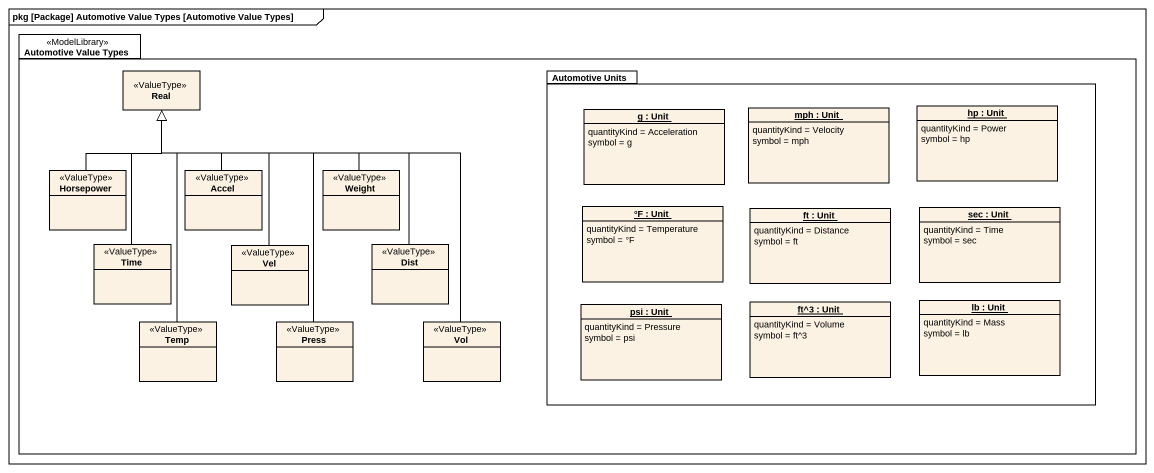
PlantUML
@startuml
mainframe pkg [Package] Automotive Value Types [Automotive Value Types]
hide circle
hide empty members
package "Automotive Value Types" as Automotive_Value_Types <<ModelLibrary>> {
  class Real <<ValueType>>
  package "Automotive Units" as Automotive_Units {
    object "g : Unit" as g {
      quantityKind = Acceleration
      symbol = g
    }
    object "mph : Unit" as mph {
      quantityKind = Velocity
      symbol = mph
    }
    object "hp : Unit" as hp {
      quantityKind = Power
      symbol = hp
    }
    object "°F : Unit" as F {
      quantityKind = Temperature
      symbol = °F
    }
    object "ft : Unit" as ft {
      quantityKind = Distance
      symbol = ft
    }
    object "sec : Unit" as sec {
      quantityKind = Time
      symbol = sec
    }
    object "psi : Unit" as psi {
      quantityKind = Pressure
      symbol = psi
    }
    object "ft^3 : Unit" as ft_3 {
      quantityKind = Volume
      symbol = ft^3
    }
    object "lb : Unit" as lb {
      quantityKind = Mass
      symbol = lb
    }
  }
  class Horsepower <<ValueType>>
  class Accel <<ValueType>>
  class Weight <<ValueType>>
  class Time <<ValueType>>
  class Vel <<ValueType>>
  class Dist <<ValueType>>
  class Temp <<ValueType>>
  class Press <<ValueType>>
  class Vol <<ValueType>>
}
Horsepower -up-|> Real
Accel -up-|> Real
Weight -left-|> Real
Time -up-|> Real
Vel -up-|> Real
Dist -up-|> Real
Temp -up-|> Real
Press -up-|> Real
Vol -up-|> Real
@enduml
